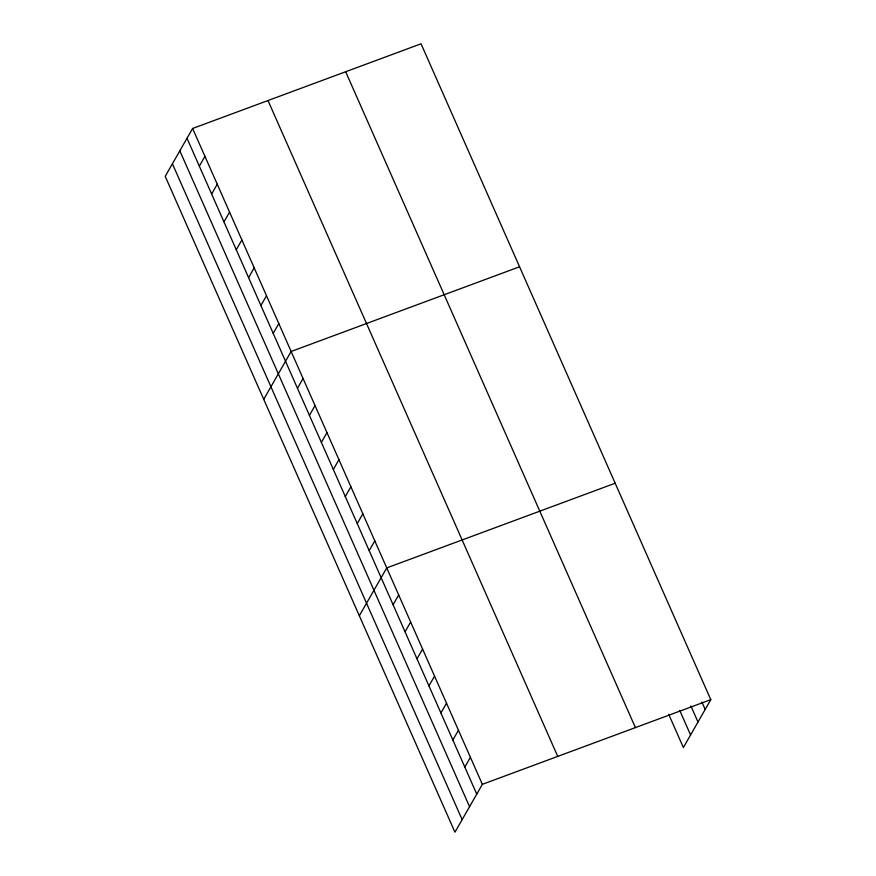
<?xml version="1.0" encoding="UTF-8"?>
<svg xmlns="http://www.w3.org/2000/svg" width="876" height="876" viewBox="0 0 876 876"><rect width="100%" height="100%" fill="white"/><g stroke="black" fill="none" stroke-linecap="round" stroke-linejoin="round"><path stroke-width="1.31" d="M192.621 128.476L165.214 176.339L454.951 832.2L482.358 784.338L710.786 699.661L421.049 43.8L192.621 128.476L482.358 784.338M199.334 166.133L204.94 156.355M211.642 194.012L217.248 184.223M223.96 221.891L229.567 212.101M236.268 249.759L241.875 239.969M248.587 277.637L254.193 267.848M260.906 305.505L266.501 295.727M273.213 333.384L278.82 323.594M263.72 399.336L291.128 351.473L519.556 266.797M297.479 388.309L303.085 378.531M309.436 415.366L315.031 405.577M321.382 442.424L326.989 432.635M333.34 469.47L338.935 459.692M345.286 496.528L350.893 486.738M357.233 523.585L362.839 513.796M369.19 550.643L374.797 540.853M359.335 615.762L386.743 567.911L615.171 483.224M393.094 604.747L398.7 594.957M405.04 631.804L410.647 622.015M416.998 658.851L422.604 649.072M428.944 685.908L434.551 676.119M440.902 712.965L446.508 703.176M452.848 740.023L458.455 730.234M464.806 767.069L470.412 757.291M710.786 699.661L683.379 747.524L668.706 714.323M701.928 702.07L705.18 709.45M690.923 706.023L697.986 722.01M679.71 710.359L690.573 734.953M345.67 71.744L635.407 727.606M268.001 100.532L557.738 756.393M187.015 138.266L476.752 794.127M179.821 150.825L469.558 806.687M172.408 163.768L462.145 819.64"/></g></svg>
